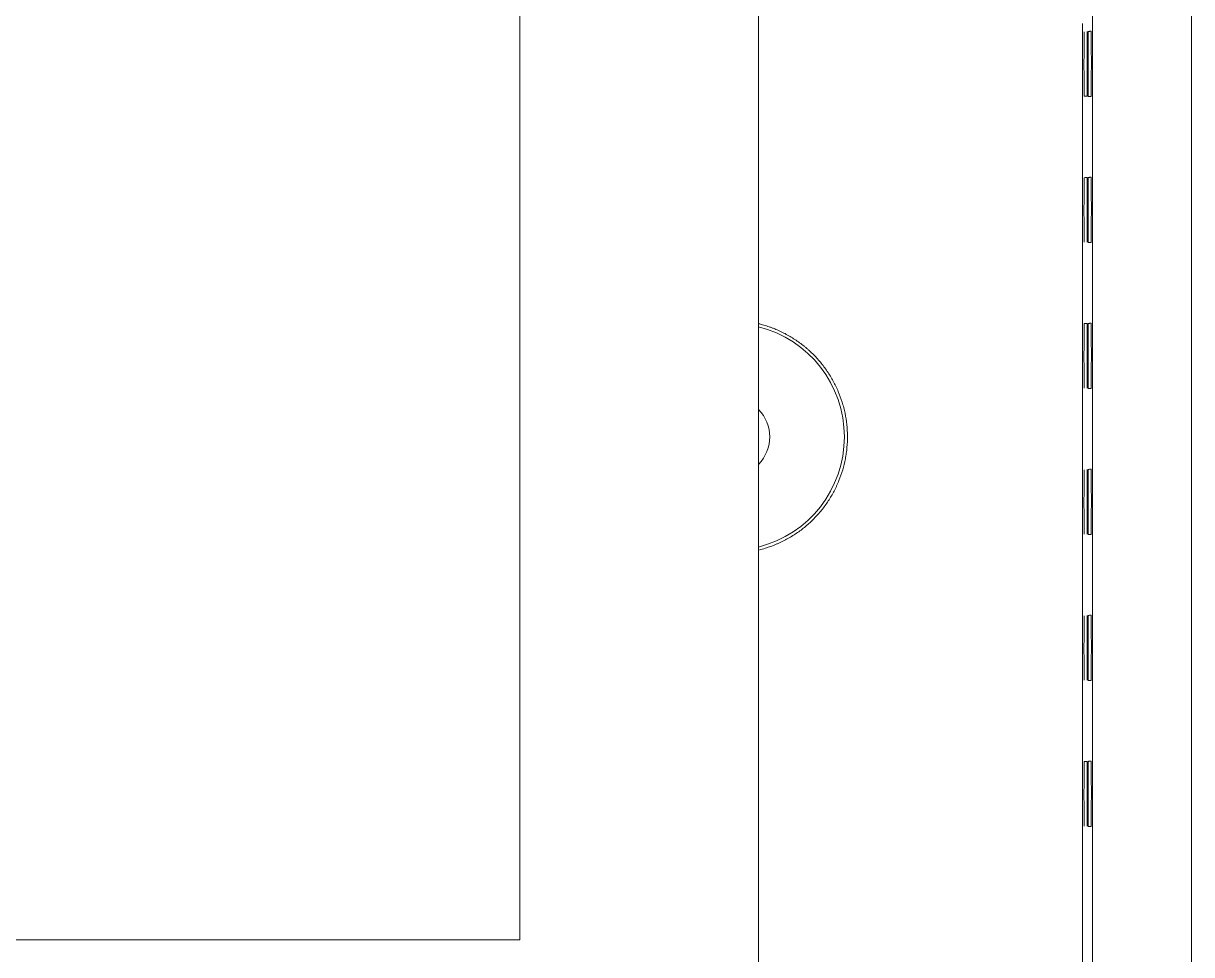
# Model space of a CAD drawing. Header units: millimetres. Extents: x -195 to 1349, y 148 to 750.
# Drawn here: x 837.21 to 873.2, y 323.78 to 352.49 of the extents above; entities that cross this region are included whole.
import ezdxf

# ---------------------------------------------------------------- set-up
doc = ezdxf.new("R2010")
doc.units = ezdxf.units.MM
doc.layers.add('100', color=7, linetype='CONTINUOUS', true_color=0xffffff)
doc.layers.add('4', color=7, linetype='CONTINUOUS', true_color=0xffffff)

msp = doc.modelspace()

# ---------------------------------------------------------------- linework, layer by layer
at = {"layer": '100', "color": 7, "linetype": 'Continuous', "lineweight": 18}
for p, q in [((859.852, 314.49), (859.852, 495.981)), ((852.502, 486.235), (852.502, 324.235)), ((852.502, 324.235), (783.505, 324.235))]:
    msp.add_line(p, q, dxfattribs=at)
at = {"layer": '4', "color": 7, "linetype": 'Continuous', "lineweight": 18}
for p, q in [((873.2, 317.039), (873.2, 493.431)), ((870.15, 317.689), (870.15, 492.781))]:
    msp.add_line(p, q, dxfattribs=at)
msp.add_arc((859.002, 339.738), 3.5, 284.0456, 75.9544, dxfattribs=at)
at = {"layer": '4', "color": 7, "linetype": 'Continuous', "lineweight": 18, "extrusion": (0, 0, -1)}
msp.add_arc((-859.002, 339.738), 1.2, 135.0731, 224.9269, dxfattribs=at)
at = {"layer": '4', "color": 7, "linetype": 'Continuous', "lineweight": 18}
for points, knots in [([(869.842, 319.588), (869.842, 330.41), (869.842, 341.231), (869.842, 352.197), (869.842, 352.341), (869.842, 352.485)], [0, 0, 0, 0, 0.986847, 0.986847, 1, 1, 1, 1]), ([(869.89, 352.227), (869.889, 352.227), (869.889, 352.226), (869.889, 352.219), (869.889, 352.214), (869.888, 352.202), (869.888, 352.186), (869.888, 352.164), (869.887, 352.139), (869.887, 352.125), (869.887, 352.094), (869.887, 352.078), (869.887, 352.042), (869.886, 352.022), (869.886, 351.991), (869.886, 351.981), (869.886, 351.959), (869.886, 351.948), (869.886, 351.89), (869.885, 351.84), (869.885, 351.759), (869.885, 351.731), (869.885, 351.688), (869.885, 351.673), (869.885, 351.644), (869.885, 351.629), (869.885, 351.554), (869.885, 351.477), (869.884, 351.397), (869.884, 351.364), (869.884, 351.348), (869.884, 351.299), (869.884, 351.267), (869.884, 351.202), (869.884, 351.138), (869.884, 351.073), (869.884, 351.025), (869.885, 351.009), (869.885, 350.978), (869.885, 350.962), (869.885, 350.916), (869.885, 350.885), (869.885, 350.825), (869.885, 350.796), (869.885, 350.753), (869.885, 350.739), (869.885, 350.711), (869.885, 350.697), (869.885, 350.63), (869.886, 350.58), (869.886, 350.511), (869.886, 350.489), (869.886, 350.458), (869.886, 350.448), (869.887, 350.429), (869.887, 350.419), (869.887, 350.392), (869.887, 350.359), (869.887, 350.331), (869.888, 350.306), (869.888, 350.295), (869.888, 350.276), (869.888, 350.269), (869.889, 350.25), (869.889, 350.243), (869.89, 350.243)], [0, 0, 0, 0, 0.03125, 0.03125, 0.0625, 0.0625, 0.09375, 0.125, 0.125, 0.15625, 0.15625, 0.1875, 0.1875, 0.21875, 0.21875, 0.234375, 0.234375, 0.25, 0.25, 0.3125, 0.3125, 0.34375, 0.34375, 0.359375, 0.359375, 0.375, 0.375, 0.4375, 0.453125, 0.453125, 0.46875, 0.46875, 0.5, 0.5, 0.53125, 0.5625, 0.5625, 0.578125, 0.578125, 0.59375, 0.59375, 0.625, 0.625, 0.65625, 0.65625, 0.671875, 0.671875, 0.6875, 0.6875, 0.75, 0.75, 0.78125, 0.78125, 0.796875, 0.796875, 0.8125, 0.8125, 0.84375, 0.875, 0.875, 0.90625, 0.90625, 0.9375, 0.9375, 1, 1, 1, 1]), ([(869.979, 350.237), (869.979, 350.237), (869.979, 350.243), (869.98, 350.262), (869.98, 350.27), (869.98, 350.289), (869.981, 350.3), (869.981, 350.338), (869.981, 350.369), (869.982, 350.414), (869.982, 350.423), (869.982, 350.443), (869.982, 350.453), (869.982, 350.484), (869.982, 350.506), (869.983, 350.575), (869.983, 350.626), (869.983, 350.694), (869.983, 350.708), (869.983, 350.736), (869.983, 350.75), (869.983, 350.793), (869.983, 350.823), (869.984, 350.883), (869.984, 350.914), (869.984, 350.96), (869.984, 350.976), (869.984, 351.008), (869.984, 351.024), (869.984, 351.105), (869.984, 351.17), (869.984, 351.267), (869.984, 351.3), (869.984, 351.349), (869.984, 351.365), (869.984, 351.398), (869.984, 351.414), (869.984, 351.494), (869.984, 351.556), (869.984, 351.632), (869.983, 351.647), (869.983, 351.676), (869.983, 351.691), (869.983, 351.735), (869.983, 351.763), (869.983, 351.844), (869.983, 351.894), (869.982, 351.964), (869.982, 351.986), (869.982, 352.028), (869.982, 352.047), (869.981, 352.083), (869.981, 352.1), (869.981, 352.131), (869.981, 352.145), (869.98, 352.183), (869.98, 352.202), (869.98, 352.221), (869.979, 352.226), (869.979, 352.232), (869.979, 352.234), (869.979, 352.234)], [0, 0, 0, 0, 0.0625, 0.0625, 0.09375, 0.09375, 0.125, 0.125, 0.1875, 0.1875, 0.203125, 0.203125, 0.21875, 0.21875, 0.25, 0.25, 0.3125, 0.3125, 0.328125, 0.328125, 0.34375, 0.34375, 0.375, 0.375, 0.40625, 0.40625, 0.421875, 0.421875, 0.4375, 0.4375, 0.5, 0.5, 0.53125, 0.53125, 0.546875, 0.546875, 0.5625, 0.5625, 0.625, 0.625, 0.640625, 0.640625, 0.65625, 0.65625, 0.6875, 0.6875, 0.75, 0.75, 0.78125, 0.78125, 0.8125, 0.8125, 0.84375, 0.84375, 0.875, 0.875, 0.9375, 0.9375, 0.96875, 0.96875, 1, 1, 1, 1]), ([(870.015, 352.236), (870.015, 352.236), (870.015, 352.23), (870.014, 352.211), (870.014, 352.203), (870.014, 352.184), (870.013, 352.172), (870.013, 352.135), (870.013, 352.104), (870.012, 352.059), (870.012, 352.049), (870.012, 352.03), (870.012, 352.019), (870.012, 351.988), (870.012, 351.966), (870.011, 351.897), (870.011, 351.846), (870.011, 351.778), (870.011, 351.764), (870.011, 351.736), (870.011, 351.721), (870.011, 351.678), (870.011, 351.649), (870.01, 351.588), (870.01, 351.558), (870.01, 351.511), (870.01, 351.495), (870.01, 351.463), (870.01, 351.447), (870.01, 351.366), (870.01, 351.301), (870.01, 351.203), (870.01, 351.171), (870.01, 351.121), (870.01, 351.105), (870.01, 351.073), (870.01, 351.056), (870.01, 350.976), (870.01, 350.914), (870.01, 350.838), (870.011, 350.823), (870.011, 350.793), (870.011, 350.778), (870.011, 350.735), (870.011, 350.707), (870.011, 350.626), (870.011, 350.575), (870.012, 350.505), (870.012, 350.483), (870.012, 350.441), (870.012, 350.422), (870.013, 350.386), (870.013, 350.369), (870.013, 350.338), (870.013, 350.324), (870.014, 350.286), (870.014, 350.267), (870.014, 350.247), (870.015, 350.243), (870.015, 350.236), (870.015, 350.234), (870.015, 350.234)], [0, 0, 0, 0, 0.0625, 0.0625, 0.09375, 0.09375, 0.125, 0.125, 0.1875, 0.1875, 0.203125, 0.203125, 0.21875, 0.21875, 0.25, 0.25, 0.3125, 0.3125, 0.328125, 0.328125, 0.34375, 0.34375, 0.375, 0.375, 0.40625, 0.40625, 0.421875, 0.421875, 0.4375, 0.4375, 0.5, 0.5, 0.53125, 0.53125, 0.546875, 0.546875, 0.5625, 0.5625, 0.625, 0.625, 0.640625, 0.640625, 0.65625, 0.65625, 0.6875, 0.6875, 0.75, 0.75, 0.78125, 0.78125, 0.8125, 0.8125, 0.84375, 0.84375, 0.875, 0.875, 0.9375, 0.9375, 0.96875, 0.96875, 1, 1, 1, 1]), ([(870.104, 352.242), (870.091, 352.241), (870.078, 352.241), (870.055, 352.239), (870.046, 352.238), (870.03, 352.237), (870.023, 352.237), (870.015, 352.236)], [0, 0, 0, 0, 0.448296, 0.448296, 0.75351, 0.75351, 1, 1, 1, 1]), ([(870.104, 352.242), (870.105, 352.242), (870.105, 352.236), (870.106, 352.217), (870.106, 352.209), (870.106, 352.195), (870.106, 352.189), (870.106, 352.178), (870.106, 352.172), (870.107, 352.153), (870.107, 352.125), (870.107, 352.091), (870.107, 352.064), (870.108, 352.055), (870.108, 352.035), (870.108, 352.025), (870.108, 351.993), (870.108, 351.971), (870.108, 351.901), (870.109, 351.851), (870.109, 351.782), (870.109, 351.768), (870.109, 351.739), (870.109, 351.725), (870.109, 351.681), (870.109, 351.652), (870.109, 351.591), (870.109, 351.56), (870.11, 351.513), (870.11, 351.497), (870.11, 351.465), (870.11, 351.449), (870.11, 351.4), (870.11, 351.335), (870.11, 351.269), (870.11, 351.203), (870.11, 351.17), (870.11, 351.121), (870.11, 351.104), (870.11, 351.072), (870.11, 350.99), (870.109, 350.912), (870.109, 350.836), (870.109, 350.82), (870.109, 350.79), (870.109, 350.776), (870.109, 350.732), (870.109, 350.704), (870.109, 350.622), (870.108, 350.571), (870.108, 350.512), (870.108, 350.5), (870.108, 350.478), (870.108, 350.468), (870.108, 350.436), (870.108, 350.417), (870.107, 350.38), (870.107, 350.363), (870.107, 350.332), (870.107, 350.318), (870.106, 350.292), (870.106, 350.27), (870.106, 350.254), (870.105, 350.241), (870.105, 350.236), (870.105, 350.23), (870.105, 350.228), (870.104, 350.228)], [0, 0, 0, 0, 0.0625, 0.0625, 0.09375, 0.09375, 0.109375, 0.109375, 0.125, 0.125, 0.15625, 0.1875, 0.1875, 0.203125, 0.203125, 0.21875, 0.21875, 0.25, 0.25, 0.3125, 0.3125, 0.328125, 0.328125, 0.34375, 0.34375, 0.375, 0.375, 0.40625, 0.40625, 0.421875, 0.421875, 0.4375, 0.4375, 0.46875, 0.5, 0.5, 0.53125, 0.53125, 0.546875, 0.546875, 0.5625, 0.625, 0.625, 0.640625, 0.640625, 0.65625, 0.65625, 0.6875, 0.6875, 0.75, 0.75, 0.765625, 0.765625, 0.78125, 0.78125, 0.8125, 0.8125, 0.84375, 0.84375, 0.875, 0.875, 0.90625, 0.9375, 0.9375, 0.96875, 0.96875, 1, 1, 1, 1]), ([(869.89, 350.243), (869.898, 350.243), (869.907, 350.242), (869.925, 350.241), (869.934, 350.24), (869.955, 350.239), (869.967, 350.238), (869.979, 350.237)], [0, 0, 0, 0, 0.296729, 0.296729, 0.593459, 0.593459, 1, 1, 1, 1]), ([(870.015, 350.234), (870.023, 350.234), (870.03, 350.233), (870.046, 350.232), (870.055, 350.232), (870.078, 350.23), (870.091, 350.229), (870.104, 350.228)], [0, 0, 0, 0, 0.24649, 0.24649, 0.551705, 0.551705, 1, 1, 1, 1]), ([(869.89, 345.743), (869.889, 345.743), (869.889, 345.75), (869.888, 345.769), (869.888, 345.776), (869.888, 345.795), (869.888, 345.806), (869.887, 345.831), (869.887, 345.859), (869.887, 345.892), (869.887, 345.919), (869.887, 345.929), (869.886, 345.948), (869.886, 345.958), (869.886, 345.989), (869.886, 346.011), (869.886, 346.08), (869.885, 346.13), (869.885, 346.197), (869.885, 346.211), (869.885, 346.239), (869.885, 346.253), (869.885, 346.296), (869.885, 346.325), (869.885, 346.385), (869.885, 346.416), (869.885, 346.462), (869.885, 346.478), (869.885, 346.509), (869.884, 346.525), (869.884, 346.573), (869.884, 346.638), (869.884, 346.702), (869.884, 346.767), (869.884, 346.799), (869.884, 346.848), (869.884, 346.864), (869.884, 346.897), (869.885, 346.977), (869.885, 347.054), (869.885, 347.129), (869.885, 347.144), (869.885, 347.173), (869.885, 347.188), (869.885, 347.231), (869.885, 347.259), (869.885, 347.34), (869.886, 347.39), (869.886, 347.448), (869.886, 347.459), (869.886, 347.481), (869.886, 347.491), (869.886, 347.522), (869.887, 347.542), (869.887, 347.578), (869.887, 347.594), (869.887, 347.625), (869.887, 347.639), (869.888, 347.664), (869.888, 347.686), (869.888, 347.702), (869.889, 347.714), (869.889, 347.719), (869.889, 347.726), (869.889, 347.727), (869.89, 347.727)], [0, 0, 0, 0, 0.0625, 0.0625, 0.09375, 0.09375, 0.125, 0.125, 0.15625, 0.1875, 0.1875, 0.203125, 0.203125, 0.21875, 0.21875, 0.25, 0.25, 0.3125, 0.3125, 0.328125, 0.328125, 0.34375, 0.34375, 0.375, 0.375, 0.40625, 0.40625, 0.421875, 0.421875, 0.4375, 0.4375, 0.46875, 0.5, 0.5, 0.53125, 0.53125, 0.546875, 0.546875, 0.5625, 0.625, 0.625, 0.640625, 0.640625, 0.65625, 0.65625, 0.6875, 0.6875, 0.75, 0.75, 0.765625, 0.765625, 0.78125, 0.78125, 0.8125, 0.8125, 0.84375, 0.84375, 0.875, 0.875, 0.90625, 0.9375, 0.9375, 0.96875, 0.96875, 1, 1, 1, 1]), ([(869.979, 347.734), (869.967, 347.733), (869.955, 347.732), (869.934, 347.73), (869.925, 347.73), (869.907, 347.729), (869.898, 347.728), (869.89, 347.727)], [0, 0, 0, 0, 0.406541, 0.406541, 0.703271, 0.703271, 1, 1, 1, 1]), ([(869.979, 347.734), (869.979, 347.734), (869.979, 347.727), (869.98, 347.708), (869.98, 347.7), (869.98, 347.686), (869.98, 347.681), (869.981, 347.67), (869.981, 347.664), (869.981, 347.645), (869.981, 347.617), (869.981, 347.584), (869.982, 347.557), (869.982, 347.547), (869.982, 347.528), (869.982, 347.518), (869.982, 347.486), (869.982, 347.464), (869.983, 347.395), (869.983, 347.345), (869.983, 347.277), (869.983, 347.263), (869.983, 347.235), (869.983, 347.221), (869.983, 347.177), (869.983, 347.148), (869.984, 347.088), (869.984, 347.057), (869.984, 347.01), (869.984, 346.995), (869.984, 346.963), (869.984, 346.947), (869.984, 346.898), (869.984, 346.834), (869.984, 346.769), (869.984, 346.704), (869.984, 346.671), (869.984, 346.622), (869.984, 346.606), (869.984, 346.573), (869.984, 346.492), (869.984, 346.415), (869.984, 346.339), (869.983, 346.324), (869.983, 346.294), (869.983, 346.28), (869.983, 346.236), (869.983, 346.208), (869.983, 346.127), (869.983, 346.077), (869.982, 346.018), (869.982, 346.007), (869.982, 345.985), (869.982, 345.974), (869.982, 345.943), (869.982, 345.924), (869.981, 345.888), (869.981, 345.871), (869.981, 345.84), (869.981, 345.826), (869.981, 345.801), (869.98, 345.779), (869.98, 345.763), (869.98, 345.75), (869.979, 345.745), (869.979, 345.739), (869.979, 345.737), (869.979, 345.737)], [0, 0, 0, 0, 0.0625, 0.0625, 0.09375, 0.09375, 0.109375, 0.109375, 0.125, 0.125, 0.15625, 0.1875, 0.1875, 0.203125, 0.203125, 0.21875, 0.21875, 0.25, 0.25, 0.3125, 0.3125, 0.328125, 0.328125, 0.34375, 0.34375, 0.375, 0.375, 0.40625, 0.40625, 0.421875, 0.421875, 0.4375, 0.4375, 0.46875, 0.5, 0.5, 0.53125, 0.53125, 0.546875, 0.546875, 0.5625, 0.625, 0.625, 0.640625, 0.640625, 0.65625, 0.65625, 0.6875, 0.6875, 0.75, 0.75, 0.765625, 0.765625, 0.78125, 0.78125, 0.8125, 0.8125, 0.84375, 0.84375, 0.875, 0.875, 0.90625, 0.9375, 0.9375, 0.96875, 0.96875, 1, 1, 1, 1]), ([(870.015, 345.734), (870.015, 345.735), (870.015, 345.741), (870.014, 345.76), (870.014, 345.768), (870.014, 345.787), (870.013, 345.798), (870.013, 345.823), (870.013, 345.851), (870.013, 345.885), (870.012, 345.912), (870.012, 345.921), (870.012, 345.941), (870.012, 345.951), (870.012, 345.983), (870.012, 346.005), (870.011, 346.074), (870.011, 346.124), (870.011, 346.192), (870.011, 346.206), (870.011, 346.235), (870.011, 346.249), (870.011, 346.292), (870.011, 346.322), (870.01, 346.382), (870.01, 346.413), (870.01, 346.46), (870.01, 346.475), (870.01, 346.507), (870.01, 346.524), (870.01, 346.572), (870.01, 346.637), (870.01, 346.702), (870.01, 346.767), (870.01, 346.8), (870.01, 346.849), (870.01, 346.865), (870.01, 346.898), (870.01, 346.979), (870.01, 347.057), (870.01, 347.132), (870.011, 347.147), (870.011, 347.177), (870.011, 347.192), (870.011, 347.236), (870.011, 347.264), (870.011, 347.345), (870.011, 347.396), (870.012, 347.454), (870.012, 347.465), (870.012, 347.487), (870.012, 347.498), (870.012, 347.529), (870.012, 347.549), (870.013, 347.585), (870.013, 347.602), (870.013, 347.633), (870.013, 347.647), (870.013, 347.672), (870.014, 347.694), (870.014, 347.71), (870.014, 347.723), (870.015, 347.728), (870.015, 347.735), (870.015, 347.736), (870.015, 347.736)], [0, 0, 0, 0, 0.0625, 0.0625, 0.09375, 0.09375, 0.125, 0.125, 0.15625, 0.1875, 0.1875, 0.203125, 0.203125, 0.21875, 0.21875, 0.25, 0.25, 0.3125, 0.3125, 0.328125, 0.328125, 0.34375, 0.34375, 0.375, 0.375, 0.40625, 0.40625, 0.421875, 0.421875, 0.4375, 0.4375, 0.46875, 0.5, 0.5, 0.53125, 0.53125, 0.546875, 0.546875, 0.5625, 0.625, 0.625, 0.640625, 0.640625, 0.65625, 0.65625, 0.6875, 0.6875, 0.75, 0.75, 0.765625, 0.765625, 0.78125, 0.78125, 0.8125, 0.8125, 0.84375, 0.84375, 0.875, 0.875, 0.90625, 0.9375, 0.9375, 0.96875, 0.96875, 1, 1, 1, 1]), ([(870.104, 347.742), (870.091, 347.741), (870.078, 347.741), (870.055, 347.739), (870.046, 347.738), (870.03, 347.737), (870.023, 347.737), (870.015, 347.736)], [0, 0, 0, 0, 0.448296, 0.448296, 0.75351, 0.75351, 1, 1, 1, 1]), ([(870.104, 347.742), (870.105, 347.742), (870.105, 347.736), (870.106, 347.717), (870.106, 347.709), (870.106, 347.695), (870.106, 347.689), (870.106, 347.678), (870.106, 347.672), (870.107, 347.653), (870.107, 347.625), (870.107, 347.591), (870.107, 347.564), (870.108, 347.555), (870.108, 347.535), (870.108, 347.525), (870.108, 347.493), (870.108, 347.471), (870.108, 347.401), (870.109, 347.351), (870.109, 347.282), (870.109, 347.268), (870.109, 347.239), (870.109, 347.225), (870.109, 347.181), (870.109, 347.152), (870.109, 347.091), (870.109, 347.06), (870.11, 347.013), (870.11, 346.997), (870.11, 346.965), (870.11, 346.949), (870.11, 346.9), (870.11, 346.835), (870.11, 346.769), (870.11, 346.703), (870.11, 346.67), (870.11, 346.621), (870.11, 346.604), (870.11, 346.572), (870.11, 346.49), (870.109, 346.412), (870.109, 346.336), (870.109, 346.32), (870.109, 346.29), (870.109, 346.276), (870.109, 346.232), (870.109, 346.204), (870.109, 346.122), (870.108, 346.071), (870.108, 346.012), (870.108, 346), (870.108, 345.978), (870.108, 345.968), (870.108, 345.936), (870.108, 345.917), (870.107, 345.88), (870.107, 345.863), (870.107, 345.832), (870.107, 345.818), (870.106, 345.792), (870.106, 345.77), (870.106, 345.754), (870.105, 345.741), (870.105, 345.736), (870.105, 345.73), (870.105, 345.728), (870.104, 345.728)], [0, 0, 0, 0, 0.0625, 0.0625, 0.09375, 0.09375, 0.109375, 0.109375, 0.125, 0.125, 0.15625, 0.1875, 0.1875, 0.203125, 0.203125, 0.21875, 0.21875, 0.25, 0.25, 0.3125, 0.3125, 0.328125, 0.328125, 0.34375, 0.34375, 0.375, 0.375, 0.40625, 0.40625, 0.421875, 0.421875, 0.4375, 0.4375, 0.46875, 0.5, 0.5, 0.53125, 0.53125, 0.546875, 0.546875, 0.5625, 0.625, 0.625, 0.640625, 0.640625, 0.65625, 0.65625, 0.6875, 0.6875, 0.75, 0.75, 0.765625, 0.765625, 0.78125, 0.78125, 0.8125, 0.8125, 0.84375, 0.84375, 0.875, 0.875, 0.90625, 0.9375, 0.9375, 0.96875, 0.96875, 1, 1, 1, 1]), ([(870.104, 345.728), (870.091, 345.729), (870.078, 345.73), (870.055, 345.732), (870.046, 345.732), (870.03, 345.733), (870.023, 345.734), (870.015, 345.734)], [0, 0, 0, 0, 0.448295, 0.448295, 0.75351, 0.75351, 1, 1, 1, 1]), ([(859.863, 343.228), (859.915, 343.215), (859.967, 343.201), (860.075, 343.169), (860.132, 343.151), (860.216, 343.122), (860.243, 343.111), (860.299, 343.09), (860.437, 343.037), (860.676, 342.925), (860.878, 342.806), (861.074, 342.678), (861.169, 342.608), (861.284, 342.515), (861.307, 342.496), (861.352, 342.458), (861.419, 342.4), (861.483, 342.339), (861.609, 342.216), (861.767, 342.043), (861.909, 341.856), (862.008, 341.71), (862.04, 341.66), (862.102, 341.559), (862.131, 341.507), (862.216, 341.352), (862.318, 341.141), (862.398, 340.921), (862.451, 340.753), (862.475, 340.668), (862.496, 340.582), (862.51, 340.524), (862.516, 340.495), (862.546, 340.35), (862.564, 340.234), (862.589, 340.001), (862.602, 339.767), (862.593, 339.532), (862.579, 339.385), (862.576, 339.356), (862.569, 339.297), (862.566, 339.267), (862.553, 339.179), (862.544, 339.121), (862.51, 338.948), (862.455, 338.72), (862.378, 338.499), (862.312, 338.335), (862.277, 338.254), (862.239, 338.174), (862.212, 338.121), (862.199, 338.095), (862.13, 337.964), (862.011, 337.761), (861.804, 337.477), (861.647, 337.302), (861.523, 337.175), (861.48, 337.134), (861.393, 337.054), (861.349, 337.015), (861.213, 336.902), (861.026, 336.761), (860.826, 336.639), (860.671, 336.555), (860.619, 336.528), (860.539, 336.489), (860.512, 336.476), (860.458, 336.452), (860.322, 336.393), (860.116, 336.317), (859.934, 336.266), (859.864, 336.249)], [0, 0, 0, 0, 0.016953, 0.016953, 0.03542, 0.03542, 0.044654, 0.044654, 0.053887, 0.090822, 0.127756, 0.127756, 0.164691, 0.164691, 0.173924, 0.173924, 0.183158, 0.201625, 0.201625, 0.23856, 0.275494, 0.275494, 0.293961, 0.293961, 0.312428, 0.312428, 0.349363, 0.386297, 0.386297, 0.404765, 0.413998, 0.413998, 0.423232, 0.423232, 0.460166, 0.460166, 0.497101, 0.534035, 0.534035, 0.543269, 0.543269, 0.552502, 0.552502, 0.57097, 0.57097, 0.607904, 0.644838, 0.644838, 0.663306, 0.672539, 0.672539, 0.681773, 0.681773, 0.718707, 0.755642, 0.792576, 0.792576, 0.811043, 0.811043, 0.829511, 0.829511, 0.866445, 0.90338, 0.90338, 0.921847, 0.921847, 0.93108, 0.93108, 0.940314, 0.977248, 1, 1, 1, 1]), ([(869.89, 341.243), (869.889, 341.243), (869.889, 341.25), (869.888, 341.269), (869.888, 341.276), (869.888, 341.295), (869.888, 341.306), (869.887, 341.331), (869.887, 341.359), (869.887, 341.392), (869.887, 341.419), (869.887, 341.429), (869.886, 341.448), (869.886, 341.458), (869.886, 341.489), (869.886, 341.511), (869.886, 341.58), (869.885, 341.63), (869.885, 341.697), (869.885, 341.711), (869.885, 341.739), (869.885, 341.753), (869.885, 341.796), (869.885, 341.825), (869.885, 341.885), (869.885, 341.916), (869.885, 341.962), (869.885, 341.978), (869.885, 342.009), (869.884, 342.025), (869.884, 342.073), (869.884, 342.138), (869.884, 342.202), (869.884, 342.267), (869.884, 342.299), (869.884, 342.348), (869.884, 342.364), (869.884, 342.397), (869.885, 342.477), (869.885, 342.554), (869.885, 342.629), (869.885, 342.644), (869.885, 342.673), (869.885, 342.688), (869.885, 342.731), (869.885, 342.759), (869.885, 342.84), (869.886, 342.89), (869.886, 342.948), (869.886, 342.959), (869.886, 342.981), (869.886, 342.991), (869.886, 343.022), (869.887, 343.042), (869.887, 343.078), (869.887, 343.094), (869.887, 343.125), (869.887, 343.139), (869.888, 343.164), (869.888, 343.186), (869.888, 343.202), (869.889, 343.214), (869.889, 343.219), (869.889, 343.226), (869.889, 343.227), (869.89, 343.227)], [0, 0, 0, 0, 0.0625, 0.0625, 0.09375, 0.09375, 0.125, 0.125, 0.15625, 0.1875, 0.1875, 0.203125, 0.203125, 0.21875, 0.21875, 0.25, 0.25, 0.3125, 0.3125, 0.328125, 0.328125, 0.34375, 0.34375, 0.375, 0.375, 0.40625, 0.40625, 0.421875, 0.421875, 0.4375, 0.4375, 0.46875, 0.5, 0.5, 0.53125, 0.53125, 0.546875, 0.546875, 0.5625, 0.625, 0.625, 0.640625, 0.640625, 0.65625, 0.65625, 0.6875, 0.6875, 0.75, 0.75, 0.765625, 0.765625, 0.78125, 0.78125, 0.8125, 0.8125, 0.84375, 0.84375, 0.875, 0.875, 0.90625, 0.9375, 0.9375, 0.96875, 0.96875, 1, 1, 1, 1]), ([(869.979, 343.234), (869.967, 343.233), (869.955, 343.232), (869.934, 343.23), (869.925, 343.23), (869.907, 343.229), (869.898, 343.228), (869.89, 343.227)], [0, 0, 0, 0, 0.406541, 0.406541, 0.703271, 0.703271, 1, 1, 1, 1]), ([(869.979, 343.234), (869.979, 343.234), (869.979, 343.227), (869.98, 343.208), (869.98, 343.2), (869.98, 343.186), (869.98, 343.181), (869.981, 343.17), (869.981, 343.164), (869.981, 343.145), (869.981, 343.117), (869.981, 343.084), (869.982, 343.057), (869.982, 343.047), (869.982, 343.028), (869.982, 343.018), (869.982, 342.986), (869.982, 342.964), (869.983, 342.895), (869.983, 342.845), (869.983, 342.777), (869.983, 342.763), (869.983, 342.735), (869.983, 342.721), (869.983, 342.677), (869.983, 342.648), (869.984, 342.588), (869.984, 342.557), (869.984, 342.51), (869.984, 342.495), (869.984, 342.463), (869.984, 342.447), (869.984, 342.398), (869.984, 342.334), (869.984, 342.269), (869.984, 342.204), (869.984, 342.171), (869.984, 342.122), (869.984, 342.106), (869.984, 342.073), (869.984, 341.992), (869.984, 341.915), (869.984, 341.839), (869.983, 341.824), (869.983, 341.794), (869.983, 341.78), (869.983, 341.736), (869.983, 341.708), (869.983, 341.627), (869.983, 341.577), (869.982, 341.518), (869.982, 341.507), (869.982, 341.485), (869.982, 341.474), (869.982, 341.443), (869.982, 341.424), (869.981, 341.388), (869.981, 341.371), (869.981, 341.34), (869.981, 341.326), (869.981, 341.301), (869.98, 341.279), (869.98, 341.263), (869.98, 341.25), (869.979, 341.245), (869.979, 341.239), (869.979, 341.237), (869.979, 341.237)], [0, 0, 0, 0, 0.0625, 0.0625, 0.09375, 0.09375, 0.109375, 0.109375, 0.125, 0.125, 0.15625, 0.1875, 0.1875, 0.203125, 0.203125, 0.21875, 0.21875, 0.25, 0.25, 0.3125, 0.3125, 0.328125, 0.328125, 0.34375, 0.34375, 0.375, 0.375, 0.40625, 0.40625, 0.421875, 0.421875, 0.4375, 0.4375, 0.46875, 0.5, 0.5, 0.53125, 0.53125, 0.546875, 0.546875, 0.5625, 0.625, 0.625, 0.640625, 0.640625, 0.65625, 0.65625, 0.6875, 0.6875, 0.75, 0.75, 0.765625, 0.765625, 0.78125, 0.78125, 0.8125, 0.8125, 0.84375, 0.84375, 0.875, 0.875, 0.90625, 0.9375, 0.9375, 0.96875, 0.96875, 1, 1, 1, 1]), ([(870.015, 341.234), (870.015, 341.235), (870.015, 341.241), (870.014, 341.26), (870.014, 341.268), (870.014, 341.287), (870.013, 341.298), (870.013, 341.323), (870.013, 341.351), (870.013, 341.385), (870.012, 341.412), (870.012, 341.421), (870.012, 341.441), (870.012, 341.451), (870.012, 341.483), (870.012, 341.505), (870.011, 341.574), (870.011, 341.624), (870.011, 341.692), (870.011, 341.706), (870.011, 341.735), (870.011, 341.749), (870.011, 341.792), (870.011, 341.822), (870.01, 341.882), (870.01, 341.913), (870.01, 341.96), (870.01, 341.975), (870.01, 342.007), (870.01, 342.024), (870.01, 342.072), (870.01, 342.137), (870.01, 342.202), (870.01, 342.267), (870.01, 342.3), (870.01, 342.349), (870.01, 342.365), (870.01, 342.398), (870.01, 342.479), (870.01, 342.557), (870.01, 342.632), (870.011, 342.647), (870.011, 342.677), (870.011, 342.692), (870.011, 342.736), (870.011, 342.764), (870.011, 342.845), (870.011, 342.896), (870.012, 342.954), (870.012, 342.965), (870.012, 342.987), (870.012, 342.998), (870.012, 343.029), (870.012, 343.049), (870.013, 343.085), (870.013, 343.102), (870.013, 343.133), (870.013, 343.147), (870.013, 343.172), (870.014, 343.194), (870.014, 343.21), (870.014, 343.223), (870.015, 343.228), (870.015, 343.235), (870.015, 343.236), (870.015, 343.236)], [0, 0, 0, 0, 0.0625, 0.0625, 0.09375, 0.09375, 0.125, 0.125, 0.15625, 0.1875, 0.1875, 0.203125, 0.203125, 0.21875, 0.21875, 0.25, 0.25, 0.3125, 0.3125, 0.328125, 0.328125, 0.34375, 0.34375, 0.375, 0.375, 0.40625, 0.40625, 0.421875, 0.421875, 0.4375, 0.4375, 0.46875, 0.5, 0.5, 0.53125, 0.53125, 0.546875, 0.546875, 0.5625, 0.625, 0.625, 0.640625, 0.640625, 0.65625, 0.65625, 0.6875, 0.6875, 0.75, 0.75, 0.765625, 0.765625, 0.78125, 0.78125, 0.8125, 0.8125, 0.84375, 0.84375, 0.875, 0.875, 0.90625, 0.9375, 0.9375, 0.96875, 0.96875, 1, 1, 1, 1]), ([(870.104, 343.242), (870.091, 343.241), (870.078, 343.241), (870.055, 343.239), (870.046, 343.238), (870.03, 343.237), (870.023, 343.237), (870.015, 343.236)], [0, 0, 0, 0, 0.448296, 0.448296, 0.75351, 0.75351, 1, 1, 1, 1]), ([(870.104, 343.242), (870.105, 343.242), (870.105, 343.236), (870.106, 343.217), (870.106, 343.209), (870.106, 343.195), (870.106, 343.189), (870.106, 343.178), (870.106, 343.172), (870.107, 343.153), (870.107, 343.125), (870.107, 343.091), (870.107, 343.064), (870.108, 343.055), (870.108, 343.035), (870.108, 343.025), (870.108, 342.993), (870.108, 342.971), (870.108, 342.901), (870.109, 342.851), (870.109, 342.782), (870.109, 342.768), (870.109, 342.739), (870.109, 342.725), (870.109, 342.681), (870.109, 342.652), (870.109, 342.591), (870.109, 342.56), (870.11, 342.513), (870.11, 342.497), (870.11, 342.465), (870.11, 342.449), (870.11, 342.4), (870.11, 342.335), (870.11, 342.269), (870.11, 342.203), (870.11, 342.17), (870.11, 342.121), (870.11, 342.104), (870.11, 342.072), (870.11, 341.99), (870.109, 341.912), (870.109, 341.836), (870.109, 341.82), (870.109, 341.79), (870.109, 341.776), (870.109, 341.732), (870.109, 341.704), (870.109, 341.622), (870.108, 341.571), (870.108, 341.512), (870.108, 341.5), (870.108, 341.478), (870.108, 341.468), (870.108, 341.436), (870.108, 341.417), (870.107, 341.38), (870.107, 341.363), (870.107, 341.332), (870.107, 341.318), (870.106, 341.292), (870.106, 341.27), (870.106, 341.254), (870.105, 341.241), (870.105, 341.236), (870.105, 341.23), (870.105, 341.228), (870.104, 341.228)], [0, 0, 0, 0, 0.0625, 0.0625, 0.09375, 0.09375, 0.109375, 0.109375, 0.125, 0.125, 0.15625, 0.1875, 0.1875, 0.203125, 0.203125, 0.21875, 0.21875, 0.25, 0.25, 0.3125, 0.3125, 0.328125, 0.328125, 0.34375, 0.34375, 0.375, 0.375, 0.40625, 0.40625, 0.421875, 0.421875, 0.4375, 0.4375, 0.46875, 0.5, 0.5, 0.53125, 0.53125, 0.546875, 0.546875, 0.5625, 0.625, 0.625, 0.640625, 0.640625, 0.65625, 0.65625, 0.6875, 0.6875, 0.75, 0.75, 0.765625, 0.765625, 0.78125, 0.78125, 0.8125, 0.8125, 0.84375, 0.84375, 0.875, 0.875, 0.90625, 0.9375, 0.9375, 0.96875, 0.96875, 1, 1, 1, 1]), ([(870.104, 341.228), (870.091, 341.229), (870.078, 341.23), (870.055, 341.232), (870.046, 341.232), (870.03, 341.233), (870.023, 341.234), (870.015, 341.234)], [0, 0, 0, 0, 0.448295, 0.448295, 0.75351, 0.75351, 1, 1, 1, 1]), ([(869.89, 336.743), (869.889, 336.743), (869.889, 336.75), (869.888, 336.769), (869.888, 336.776), (869.888, 336.795), (869.888, 336.806), (869.887, 336.831), (869.887, 336.859), (869.887, 336.892), (869.887, 336.919), (869.887, 336.929), (869.886, 336.948), (869.886, 336.958), (869.886, 336.989), (869.886, 337.011), (869.886, 337.08), (869.885, 337.13), (869.885, 337.197), (869.885, 337.211), (869.885, 337.239), (869.885, 337.253), (869.885, 337.296), (869.885, 337.325), (869.885, 337.385), (869.885, 337.416), (869.885, 337.462), (869.885, 337.478), (869.885, 337.509), (869.884, 337.525), (869.884, 337.573), (869.884, 337.638), (869.884, 337.702), (869.884, 337.767), (869.884, 337.799), (869.884, 337.848), (869.884, 337.864), (869.884, 337.897), (869.885, 337.977), (869.885, 338.054), (869.885, 338.129), (869.885, 338.144), (869.885, 338.173), (869.885, 338.188), (869.885, 338.231), (869.885, 338.259), (869.885, 338.34), (869.886, 338.39), (869.886, 338.448), (869.886, 338.459), (869.886, 338.481), (869.886, 338.491), (869.886, 338.522), (869.887, 338.542), (869.887, 338.578), (869.887, 338.594), (869.887, 338.625), (869.887, 338.639), (869.888, 338.664), (869.888, 338.686), (869.888, 338.702), (869.889, 338.714), (869.889, 338.719), (869.889, 338.726), (869.889, 338.727), (869.89, 338.727)], [0, 0, 0, 0, 0.0625, 0.0625, 0.09375, 0.09375, 0.125, 0.125, 0.15625, 0.1875, 0.1875, 0.203125, 0.203125, 0.21875, 0.21875, 0.25, 0.25, 0.3125, 0.3125, 0.328125, 0.328125, 0.34375, 0.34375, 0.375, 0.375, 0.40625, 0.40625, 0.421875, 0.421875, 0.4375, 0.4375, 0.46875, 0.5, 0.5, 0.53125, 0.53125, 0.546875, 0.546875, 0.5625, 0.625, 0.625, 0.640625, 0.640625, 0.65625, 0.65625, 0.6875, 0.6875, 0.75, 0.75, 0.765625, 0.765625, 0.78125, 0.78125, 0.8125, 0.8125, 0.84375, 0.84375, 0.875, 0.875, 0.90625, 0.9375, 0.9375, 0.96875, 0.96875, 1, 1, 1, 1]), ([(869.979, 338.734), (869.979, 338.734), (869.979, 338.727), (869.98, 338.708), (869.98, 338.7), (869.98, 338.686), (869.98, 338.681), (869.981, 338.67), (869.981, 338.664), (869.981, 338.645), (869.981, 338.617), (869.981, 338.584), (869.982, 338.557), (869.982, 338.547), (869.982, 338.528), (869.982, 338.518), (869.982, 338.486), (869.982, 338.464), (869.983, 338.395), (869.983, 338.345), (869.983, 338.277), (869.983, 338.263), (869.983, 338.235), (869.983, 338.221), (869.983, 338.177), (869.983, 338.148), (869.984, 338.088), (869.984, 338.057), (869.984, 338.01), (869.984, 337.995), (869.984, 337.963), (869.984, 337.947), (869.984, 337.898), (869.984, 337.834), (869.984, 337.769), (869.984, 337.704), (869.984, 337.671), (869.984, 337.622), (869.984, 337.606), (869.984, 337.573), (869.984, 337.492), (869.984, 337.415), (869.984, 337.339), (869.983, 337.324), (869.983, 337.294), (869.983, 337.28), (869.983, 337.236), (869.983, 337.208), (869.983, 337.127), (869.983, 337.077), (869.982, 337.018), (869.982, 337.007), (869.982, 336.985), (869.982, 336.974), (869.982, 336.943), (869.982, 336.924), (869.981, 336.888), (869.981, 336.871), (869.981, 336.84), (869.981, 336.826), (869.981, 336.801), (869.98, 336.779), (869.98, 336.763), (869.98, 336.75), (869.979, 336.745), (869.979, 336.739), (869.979, 336.737), (869.979, 336.737)], [0, 0, 0, 0, 0.0625, 0.0625, 0.09375, 0.09375, 0.109375, 0.109375, 0.125, 0.125, 0.15625, 0.1875, 0.1875, 0.203125, 0.203125, 0.21875, 0.21875, 0.25, 0.25, 0.3125, 0.3125, 0.328125, 0.328125, 0.34375, 0.34375, 0.375, 0.375, 0.40625, 0.40625, 0.421875, 0.421875, 0.4375, 0.4375, 0.46875, 0.5, 0.5, 0.53125, 0.53125, 0.546875, 0.546875, 0.5625, 0.625, 0.625, 0.640625, 0.640625, 0.65625, 0.65625, 0.6875, 0.6875, 0.75, 0.75, 0.765625, 0.765625, 0.78125, 0.78125, 0.8125, 0.8125, 0.84375, 0.84375, 0.875, 0.875, 0.90625, 0.9375, 0.9375, 0.96875, 0.96875, 1, 1, 1, 1]), ([(870.015, 336.734), (870.015, 336.735), (870.015, 336.741), (870.014, 336.76), (870.014, 336.768), (870.014, 336.787), (870.013, 336.798), (870.013, 336.823), (870.013, 336.851), (870.013, 336.885), (870.012, 336.912), (870.012, 336.921), (870.012, 336.941), (870.012, 336.951), (870.012, 336.983), (870.012, 337.005), (870.011, 337.074), (870.011, 337.124), (870.011, 337.192), (870.011, 337.206), (870.011, 337.235), (870.011, 337.249), (870.011, 337.292), (870.011, 337.322), (870.01, 337.382), (870.01, 337.413), (870.01, 337.46), (870.01, 337.475), (870.01, 337.507), (870.01, 337.524), (870.01, 337.572), (870.01, 337.637), (870.01, 337.702), (870.01, 337.767), (870.01, 337.8), (870.01, 337.849), (870.01, 337.865), (870.01, 337.898), (870.01, 337.979), (870.01, 338.057), (870.01, 338.132), (870.011, 338.147), (870.011, 338.177), (870.011, 338.192), (870.011, 338.236), (870.011, 338.264), (870.011, 338.345), (870.011, 338.396), (870.012, 338.454), (870.012, 338.465), (870.012, 338.487), (870.012, 338.498), (870.012, 338.529), (870.012, 338.549), (870.013, 338.585), (870.013, 338.602), (870.013, 338.633), (870.013, 338.647), (870.013, 338.672), (870.014, 338.694), (870.014, 338.71), (870.014, 338.723), (870.015, 338.728), (870.015, 338.735), (870.015, 338.736), (870.015, 338.736)], [0, 0, 0, 0, 0.0625, 0.0625, 0.09375, 0.09375, 0.125, 0.125, 0.15625, 0.1875, 0.1875, 0.203125, 0.203125, 0.21875, 0.21875, 0.25, 0.25, 0.3125, 0.3125, 0.328125, 0.328125, 0.34375, 0.34375, 0.375, 0.375, 0.40625, 0.40625, 0.421875, 0.421875, 0.4375, 0.4375, 0.46875, 0.5, 0.5, 0.53125, 0.53125, 0.546875, 0.546875, 0.5625, 0.625, 0.625, 0.640625, 0.640625, 0.65625, 0.65625, 0.6875, 0.6875, 0.75, 0.75, 0.765625, 0.765625, 0.78125, 0.78125, 0.8125, 0.8125, 0.84375, 0.84375, 0.875, 0.875, 0.90625, 0.9375, 0.9375, 0.96875, 0.96875, 1, 1, 1, 1]), ([(870.104, 338.742), (870.091, 338.741), (870.078, 338.741), (870.055, 338.739), (870.046, 338.738), (870.03, 338.737), (870.023, 338.737), (870.015, 338.736)], [0, 0, 0, 0, 0.448296, 0.448296, 0.75351, 0.75351, 1, 1, 1, 1]), ([(870.104, 338.742), (870.105, 338.742), (870.105, 338.736), (870.106, 338.717), (870.106, 338.709), (870.106, 338.695), (870.106, 338.689), (870.106, 338.678), (870.106, 338.672), (870.107, 338.653), (870.107, 338.625), (870.107, 338.591), (870.107, 338.564), (870.108, 338.555), (870.108, 338.535), (870.108, 338.525), (870.108, 338.493), (870.108, 338.471), (870.108, 338.401), (870.109, 338.351), (870.109, 338.282), (870.109, 338.268), (870.109, 338.239), (870.109, 338.225), (870.109, 338.181), (870.109, 338.152), (870.109, 338.091), (870.109, 338.06), (870.11, 338.013), (870.11, 337.997), (870.11, 337.965), (870.11, 337.949), (870.11, 337.9), (870.11, 337.835), (870.11, 337.769), (870.11, 337.703), (870.11, 337.67), (870.11, 337.621), (870.11, 337.604), (870.11, 337.572), (870.11, 337.49), (870.109, 337.412), (870.109, 337.336), (870.109, 337.32), (870.109, 337.29), (870.109, 337.276), (870.109, 337.232), (870.109, 337.204), (870.109, 337.122), (870.108, 337.071), (870.108, 337.012), (870.108, 337), (870.108, 336.978), (870.108, 336.968), (870.108, 336.936), (870.108, 336.917), (870.107, 336.88), (870.107, 336.863), (870.107, 336.832), (870.107, 336.818), (870.106, 336.792), (870.106, 336.77), (870.106, 336.754), (870.105, 336.741), (870.105, 336.736), (870.105, 336.73), (870.105, 336.728), (870.104, 336.728)], [0, 0, 0, 0, 0.0625, 0.0625, 0.09375, 0.09375, 0.109375, 0.109375, 0.125, 0.125, 0.15625, 0.1875, 0.1875, 0.203125, 0.203125, 0.21875, 0.21875, 0.25, 0.25, 0.3125, 0.3125, 0.328125, 0.328125, 0.34375, 0.34375, 0.375, 0.375, 0.40625, 0.40625, 0.421875, 0.421875, 0.4375, 0.4375, 0.46875, 0.5, 0.5, 0.53125, 0.53125, 0.546875, 0.546875, 0.5625, 0.625, 0.625, 0.640625, 0.640625, 0.65625, 0.65625, 0.6875, 0.6875, 0.75, 0.75, 0.765625, 0.765625, 0.78125, 0.78125, 0.8125, 0.8125, 0.84375, 0.84375, 0.875, 0.875, 0.90625, 0.9375, 0.9375, 0.96875, 0.96875, 1, 1, 1, 1]), ([(870.104, 336.728), (870.091, 336.729), (870.078, 336.73), (870.055, 336.732), (870.046, 336.732), (870.03, 336.733), (870.023, 336.734), (870.015, 336.734)], [0, 0, 0, 0, 0.448295, 0.448295, 0.75351, 0.75351, 1, 1, 1, 1]), ([(869.89, 332.243), (869.889, 332.243), (869.889, 332.25), (869.888, 332.269), (869.888, 332.276), (869.888, 332.295), (869.888, 332.306), (869.887, 332.331), (869.887, 332.359), (869.887, 332.392), (869.887, 332.419), (869.887, 332.429), (869.886, 332.448), (869.886, 332.458), (869.886, 332.489), (869.886, 332.511), (869.886, 332.58), (869.885, 332.63), (869.885, 332.697), (869.885, 332.711), (869.885, 332.739), (869.885, 332.753), (869.885, 332.796), (869.885, 332.825), (869.885, 332.885), (869.885, 332.916), (869.885, 332.962), (869.885, 332.978), (869.885, 333.009), (869.884, 333.025), (869.884, 333.073), (869.884, 333.138), (869.884, 333.202), (869.884, 333.267), (869.884, 333.299), (869.884, 333.348), (869.884, 333.364), (869.884, 333.397), (869.885, 333.477), (869.885, 333.554), (869.885, 333.629), (869.885, 333.644), (869.885, 333.673), (869.885, 333.688), (869.885, 333.731), (869.885, 333.759), (869.885, 333.84), (869.886, 333.89), (869.886, 333.948), (869.886, 333.959), (869.886, 333.981), (869.886, 333.991), (869.886, 334.022), (869.887, 334.042), (869.887, 334.078), (869.887, 334.094), (869.887, 334.125), (869.887, 334.139), (869.888, 334.164), (869.888, 334.186), (869.888, 334.202), (869.889, 334.214), (869.889, 334.219), (869.889, 334.226), (869.889, 334.227), (869.89, 334.227)], [0, 0, 0, 0, 0.0625, 0.0625, 0.09375, 0.09375, 0.125, 0.125, 0.15625, 0.1875, 0.1875, 0.203125, 0.203125, 0.21875, 0.21875, 0.25, 0.25, 0.3125, 0.3125, 0.328125, 0.328125, 0.34375, 0.34375, 0.375, 0.375, 0.40625, 0.40625, 0.421875, 0.421875, 0.4375, 0.4375, 0.46875, 0.5, 0.5, 0.53125, 0.53125, 0.546875, 0.546875, 0.5625, 0.625, 0.625, 0.640625, 0.640625, 0.65625, 0.65625, 0.6875, 0.6875, 0.75, 0.75, 0.765625, 0.765625, 0.78125, 0.78125, 0.8125, 0.8125, 0.84375, 0.84375, 0.875, 0.875, 0.90625, 0.9375, 0.9375, 0.96875, 0.96875, 1, 1, 1, 1]), ([(869.979, 334.234), (869.979, 334.234), (869.979, 334.227), (869.98, 334.208), (869.98, 334.2), (869.98, 334.186), (869.98, 334.181), (869.981, 334.17), (869.981, 334.164), (869.981, 334.145), (869.981, 334.117), (869.981, 334.084), (869.982, 334.057), (869.982, 334.047), (869.982, 334.028), (869.982, 334.018), (869.982, 333.986), (869.982, 333.964), (869.983, 333.895), (869.983, 333.845), (869.983, 333.777), (869.983, 333.763), (869.983, 333.735), (869.983, 333.721), (869.983, 333.677), (869.983, 333.648), (869.984, 333.588), (869.984, 333.557), (869.984, 333.51), (869.984, 333.495), (869.984, 333.463), (869.984, 333.447), (869.984, 333.398), (869.984, 333.334), (869.984, 333.269), (869.984, 333.204), (869.984, 333.171), (869.984, 333.122), (869.984, 333.106), (869.984, 333.073), (869.984, 332.992), (869.984, 332.915), (869.984, 332.839), (869.983, 332.824), (869.983, 332.794), (869.983, 332.78), (869.983, 332.736), (869.983, 332.708), (869.983, 332.627), (869.983, 332.577), (869.982, 332.518), (869.982, 332.507), (869.982, 332.485), (869.982, 332.474), (869.982, 332.443), (869.982, 332.424), (869.981, 332.388), (869.981, 332.371), (869.981, 332.34), (869.981, 332.326), (869.981, 332.301), (869.98, 332.279), (869.98, 332.263), (869.98, 332.25), (869.979, 332.245), (869.979, 332.239), (869.979, 332.237), (869.979, 332.237)], [0, 0, 0, 0, 0.0625, 0.0625, 0.09375, 0.09375, 0.109375, 0.109375, 0.125, 0.125, 0.15625, 0.1875, 0.1875, 0.203125, 0.203125, 0.21875, 0.21875, 0.25, 0.25, 0.3125, 0.3125, 0.328125, 0.328125, 0.34375, 0.34375, 0.375, 0.375, 0.40625, 0.40625, 0.421875, 0.421875, 0.4375, 0.4375, 0.46875, 0.5, 0.5, 0.53125, 0.53125, 0.546875, 0.546875, 0.5625, 0.625, 0.625, 0.640625, 0.640625, 0.65625, 0.65625, 0.6875, 0.6875, 0.75, 0.75, 0.765625, 0.765625, 0.78125, 0.78125, 0.8125, 0.8125, 0.84375, 0.84375, 0.875, 0.875, 0.90625, 0.9375, 0.9375, 0.96875, 0.96875, 1, 1, 1, 1]), ([(870.015, 332.234), (870.015, 332.235), (870.015, 332.241), (870.014, 332.26), (870.014, 332.268), (870.014, 332.287), (870.013, 332.298), (870.013, 332.323), (870.013, 332.351), (870.013, 332.385), (870.012, 332.412), (870.012, 332.421), (870.012, 332.441), (870.012, 332.451), (870.012, 332.483), (870.012, 332.505), (870.011, 332.574), (870.011, 332.624), (870.011, 332.692), (870.011, 332.706), (870.011, 332.735), (870.011, 332.749), (870.011, 332.792), (870.011, 332.822), (870.01, 332.882), (870.01, 332.913), (870.01, 332.96), (870.01, 332.975), (870.01, 333.007), (870.01, 333.024), (870.01, 333.072), (870.01, 333.137), (870.01, 333.202), (870.01, 333.267), (870.01, 333.3), (870.01, 333.349), (870.01, 333.365), (870.01, 333.398), (870.01, 333.479), (870.01, 333.557), (870.01, 333.632), (870.011, 333.647), (870.011, 333.677), (870.011, 333.692), (870.011, 333.736), (870.011, 333.764), (870.011, 333.845), (870.011, 333.896), (870.012, 333.954), (870.012, 333.965), (870.012, 333.987), (870.012, 333.998), (870.012, 334.029), (870.012, 334.049), (870.013, 334.085), (870.013, 334.102), (870.013, 334.133), (870.013, 334.147), (870.013, 334.172), (870.014, 334.194), (870.014, 334.21), (870.014, 334.223), (870.015, 334.228), (870.015, 334.235), (870.015, 334.236), (870.015, 334.236)], [0, 0, 0, 0, 0.0625, 0.0625, 0.09375, 0.09375, 0.125, 0.125, 0.15625, 0.1875, 0.1875, 0.203125, 0.203125, 0.21875, 0.21875, 0.25, 0.25, 0.3125, 0.3125, 0.328125, 0.328125, 0.34375, 0.34375, 0.375, 0.375, 0.40625, 0.40625, 0.421875, 0.421875, 0.4375, 0.4375, 0.46875, 0.5, 0.5, 0.53125, 0.53125, 0.546875, 0.546875, 0.5625, 0.625, 0.625, 0.640625, 0.640625, 0.65625, 0.65625, 0.6875, 0.6875, 0.75, 0.75, 0.765625, 0.765625, 0.78125, 0.78125, 0.8125, 0.8125, 0.84375, 0.84375, 0.875, 0.875, 0.90625, 0.9375, 0.9375, 0.96875, 0.96875, 1, 1, 1, 1]), ([(870.104, 334.242), (870.091, 334.241), (870.078, 334.241), (870.055, 334.239), (870.046, 334.238), (870.03, 334.237), (870.023, 334.237), (870.015, 334.236)], [0, 0, 0, 0, 0.448296, 0.448296, 0.75351, 0.75351, 1, 1, 1, 1]), ([(870.104, 334.242), (870.105, 334.242), (870.105, 334.236), (870.106, 334.217), (870.106, 334.209), (870.106, 334.195), (870.106, 334.189), (870.106, 334.178), (870.106, 334.172), (870.107, 334.153), (870.107, 334.125), (870.107, 334.091), (870.107, 334.064), (870.108, 334.055), (870.108, 334.035), (870.108, 334.025), (870.108, 333.993), (870.108, 333.971), (870.108, 333.901), (870.109, 333.851), (870.109, 333.782), (870.109, 333.768), (870.109, 333.739), (870.109, 333.725), (870.109, 333.681), (870.109, 333.652), (870.109, 333.591), (870.109, 333.56), (870.11, 333.513), (870.11, 333.497), (870.11, 333.465), (870.11, 333.449), (870.11, 333.4), (870.11, 333.335), (870.11, 333.269), (870.11, 333.203), (870.11, 333.17), (870.11, 333.121), (870.11, 333.104), (870.11, 333.072), (870.11, 332.99), (870.109, 332.912), (870.109, 332.836), (870.109, 332.82), (870.109, 332.79), (870.109, 332.776), (870.109, 332.732), (870.109, 332.704), (870.109, 332.622), (870.108, 332.571), (870.108, 332.512), (870.108, 332.5), (870.108, 332.478), (870.108, 332.468), (870.108, 332.436), (870.108, 332.417), (870.107, 332.38), (870.107, 332.363), (870.107, 332.332), (870.107, 332.318), (870.106, 332.292), (870.106, 332.27), (870.106, 332.254), (870.105, 332.241), (870.105, 332.236), (870.105, 332.23), (870.105, 332.228), (870.104, 332.228)], [0, 0, 0, 0, 0.0625, 0.0625, 0.09375, 0.09375, 0.109375, 0.109375, 0.125, 0.125, 0.15625, 0.1875, 0.1875, 0.203125, 0.203125, 0.21875, 0.21875, 0.25, 0.25, 0.3125, 0.3125, 0.328125, 0.328125, 0.34375, 0.34375, 0.375, 0.375, 0.40625, 0.40625, 0.421875, 0.421875, 0.4375, 0.4375, 0.46875, 0.5, 0.5, 0.53125, 0.53125, 0.546875, 0.546875, 0.5625, 0.625, 0.625, 0.640625, 0.640625, 0.65625, 0.65625, 0.6875, 0.6875, 0.75, 0.75, 0.765625, 0.765625, 0.78125, 0.78125, 0.8125, 0.8125, 0.84375, 0.84375, 0.875, 0.875, 0.90625, 0.9375, 0.9375, 0.96875, 0.96875, 1, 1, 1, 1]), ([(870.104, 332.228), (870.091, 332.229), (870.078, 332.23), (870.055, 332.232), (870.046, 332.232), (870.03, 332.233), (870.023, 332.234), (870.015, 332.234)], [0, 0, 0, 0, 0.448295, 0.448295, 0.75351, 0.75351, 1, 1, 1, 1]), ([(869.89, 327.743), (869.889, 327.743), (869.889, 327.75), (869.888, 327.769), (869.888, 327.776), (869.888, 327.795), (869.888, 327.806), (869.887, 327.831), (869.887, 327.859), (869.887, 327.892), (869.887, 327.919), (869.887, 327.929), (869.886, 327.948), (869.886, 327.958), (869.886, 327.989), (869.886, 328.011), (869.886, 328.08), (869.885, 328.13), (869.885, 328.197), (869.885, 328.211), (869.885, 328.239), (869.885, 328.253), (869.885, 328.296), (869.885, 328.325), (869.885, 328.385), (869.885, 328.416), (869.885, 328.462), (869.885, 328.478), (869.885, 328.509), (869.884, 328.525), (869.884, 328.573), (869.884, 328.638), (869.884, 328.702), (869.884, 328.767), (869.884, 328.799), (869.884, 328.848), (869.884, 328.864), (869.884, 328.897), (869.885, 328.977), (869.885, 329.054), (869.885, 329.129), (869.885, 329.144), (869.885, 329.173), (869.885, 329.188), (869.885, 329.231), (869.885, 329.259), (869.885, 329.34), (869.886, 329.39), (869.886, 329.448), (869.886, 329.459), (869.886, 329.481), (869.886, 329.491), (869.886, 329.522), (869.887, 329.542), (869.887, 329.578), (869.887, 329.594), (869.887, 329.625), (869.887, 329.639), (869.888, 329.664), (869.888, 329.686), (869.888, 329.702), (869.889, 329.714), (869.889, 329.719), (869.889, 329.726), (869.889, 329.727), (869.89, 329.727)], [0, 0, 0, 0, 0.0625, 0.0625, 0.09375, 0.09375, 0.125, 0.125, 0.15625, 0.1875, 0.1875, 0.203125, 0.203125, 0.21875, 0.21875, 0.25, 0.25, 0.3125, 0.3125, 0.328125, 0.328125, 0.34375, 0.34375, 0.375, 0.375, 0.40625, 0.40625, 0.421875, 0.421875, 0.4375, 0.4375, 0.46875, 0.5, 0.5, 0.53125, 0.53125, 0.546875, 0.546875, 0.5625, 0.625, 0.625, 0.640625, 0.640625, 0.65625, 0.65625, 0.6875, 0.6875, 0.75, 0.75, 0.765625, 0.765625, 0.78125, 0.78125, 0.8125, 0.8125, 0.84375, 0.84375, 0.875, 0.875, 0.90625, 0.9375, 0.9375, 0.96875, 0.96875, 1, 1, 1, 1]), ([(869.979, 329.734), (869.967, 329.733), (869.955, 329.732), (869.934, 329.73), (869.925, 329.73), (869.907, 329.729), (869.898, 329.728), (869.89, 329.727)], [0, 0, 0, 0, 0.406541, 0.406541, 0.703271, 0.703271, 1, 1, 1, 1]), ([(869.979, 329.734), (869.979, 329.734), (869.979, 329.727), (869.98, 329.708), (869.98, 329.7), (869.98, 329.686), (869.98, 329.681), (869.981, 329.67), (869.981, 329.664), (869.981, 329.645), (869.981, 329.617), (869.981, 329.584), (869.982, 329.557), (869.982, 329.547), (869.982, 329.528), (869.982, 329.518), (869.982, 329.486), (869.982, 329.464), (869.983, 329.395), (869.983, 329.345), (869.983, 329.277), (869.983, 329.263), (869.983, 329.235), (869.983, 329.221), (869.983, 329.177), (869.983, 329.148), (869.984, 329.088), (869.984, 329.057), (869.984, 329.01), (869.984, 328.995), (869.984, 328.963), (869.984, 328.947), (869.984, 328.898), (869.984, 328.834), (869.984, 328.769), (869.984, 328.704), (869.984, 328.671), (869.984, 328.622), (869.984, 328.606), (869.984, 328.573), (869.984, 328.492), (869.984, 328.415), (869.984, 328.339), (869.983, 328.324), (869.983, 328.294), (869.983, 328.28), (869.983, 328.236), (869.983, 328.208), (869.983, 328.127), (869.983, 328.077), (869.982, 328.018), (869.982, 328.007), (869.982, 327.985), (869.982, 327.974), (869.982, 327.943), (869.982, 327.924), (869.981, 327.888), (869.981, 327.871), (869.981, 327.84), (869.981, 327.826), (869.981, 327.801), (869.98, 327.779), (869.98, 327.763), (869.98, 327.75), (869.979, 327.745), (869.979, 327.739), (869.979, 327.737), (869.979, 327.737)], [0, 0, 0, 0, 0.0625, 0.0625, 0.09375, 0.09375, 0.109375, 0.109375, 0.125, 0.125, 0.15625, 0.1875, 0.1875, 0.203125, 0.203125, 0.21875, 0.21875, 0.25, 0.25, 0.3125, 0.3125, 0.328125, 0.328125, 0.34375, 0.34375, 0.375, 0.375, 0.40625, 0.40625, 0.421875, 0.421875, 0.4375, 0.4375, 0.46875, 0.5, 0.5, 0.53125, 0.53125, 0.546875, 0.546875, 0.5625, 0.625, 0.625, 0.640625, 0.640625, 0.65625, 0.65625, 0.6875, 0.6875, 0.75, 0.75, 0.765625, 0.765625, 0.78125, 0.78125, 0.8125, 0.8125, 0.84375, 0.84375, 0.875, 0.875, 0.90625, 0.9375, 0.9375, 0.96875, 0.96875, 1, 1, 1, 1]), ([(870.015, 327.734), (870.015, 327.735), (870.015, 327.741), (870.014, 327.76), (870.014, 327.768), (870.014, 327.787), (870.013, 327.798), (870.013, 327.823), (870.013, 327.851), (870.013, 327.885), (870.012, 327.912), (870.012, 327.921), (870.012, 327.941), (870.012, 327.951), (870.012, 327.983), (870.012, 328.005), (870.011, 328.074), (870.011, 328.124), (870.011, 328.192), (870.011, 328.206), (870.011, 328.235), (870.011, 328.249), (870.011, 328.292), (870.011, 328.322), (870.01, 328.382), (870.01, 328.413), (870.01, 328.46), (870.01, 328.475), (870.01, 328.507), (870.01, 328.524), (870.01, 328.572), (870.01, 328.637), (870.01, 328.702), (870.01, 328.767), (870.01, 328.8), (870.01, 328.849), (870.01, 328.865), (870.01, 328.898), (870.01, 328.979), (870.01, 329.057), (870.01, 329.132), (870.011, 329.147), (870.011, 329.177), (870.011, 329.192), (870.011, 329.236), (870.011, 329.264), (870.011, 329.345), (870.011, 329.396), (870.012, 329.454), (870.012, 329.465), (870.012, 329.487), (870.012, 329.498), (870.012, 329.529), (870.012, 329.549), (870.013, 329.585), (870.013, 329.602), (870.013, 329.633), (870.013, 329.647), (870.013, 329.672), (870.014, 329.694), (870.014, 329.71), (870.014, 329.723), (870.015, 329.728), (870.015, 329.735), (870.015, 329.736), (870.015, 329.736)], [0, 0, 0, 0, 0.0625, 0.0625, 0.09375, 0.09375, 0.125, 0.125, 0.15625, 0.1875, 0.1875, 0.203125, 0.203125, 0.21875, 0.21875, 0.25, 0.25, 0.3125, 0.3125, 0.328125, 0.328125, 0.34375, 0.34375, 0.375, 0.375, 0.40625, 0.40625, 0.421875, 0.421875, 0.4375, 0.4375, 0.46875, 0.5, 0.5, 0.53125, 0.53125, 0.546875, 0.546875, 0.5625, 0.625, 0.625, 0.640625, 0.640625, 0.65625, 0.65625, 0.6875, 0.6875, 0.75, 0.75, 0.765625, 0.765625, 0.78125, 0.78125, 0.8125, 0.8125, 0.84375, 0.84375, 0.875, 0.875, 0.90625, 0.9375, 0.9375, 0.96875, 0.96875, 1, 1, 1, 1]), ([(870.104, 329.742), (870.091, 329.741), (870.078, 329.741), (870.055, 329.739), (870.046, 329.738), (870.03, 329.737), (870.023, 329.737), (870.015, 329.736)], [0, 0, 0, 0, 0.448296, 0.448296, 0.75351, 0.75351, 1, 1, 1, 1]), ([(870.104, 329.742), (870.105, 329.742), (870.105, 329.736), (870.106, 329.717), (870.106, 329.709), (870.106, 329.695), (870.106, 329.689), (870.106, 329.678), (870.106, 329.672), (870.107, 329.653), (870.107, 329.625), (870.107, 329.591), (870.107, 329.564), (870.108, 329.555), (870.108, 329.535), (870.108, 329.525), (870.108, 329.493), (870.108, 329.471), (870.108, 329.401), (870.109, 329.351), (870.109, 329.282), (870.109, 329.268), (870.109, 329.239), (870.109, 329.225), (870.109, 329.181), (870.109, 329.152), (870.109, 329.091), (870.109, 329.06), (870.11, 329.013), (870.11, 328.997), (870.11, 328.965), (870.11, 328.949), (870.11, 328.9), (870.11, 328.835), (870.11, 328.769), (870.11, 328.703), (870.11, 328.67), (870.11, 328.621), (870.11, 328.604), (870.11, 328.572), (870.11, 328.49), (870.109, 328.412), (870.109, 328.336), (870.109, 328.32), (870.109, 328.29), (870.109, 328.276), (870.109, 328.232), (870.109, 328.204), (870.109, 328.122), (870.108, 328.071), (870.108, 328.012), (870.108, 328), (870.108, 327.978), (870.108, 327.968), (870.108, 327.936), (870.108, 327.917), (870.107, 327.88), (870.107, 327.863), (870.107, 327.832), (870.107, 327.818), (870.106, 327.792), (870.106, 327.77), (870.106, 327.754), (870.105, 327.741), (870.105, 327.736), (870.105, 327.73), (870.105, 327.728), (870.104, 327.728)], [0, 0, 0, 0, 0.0625, 0.0625, 0.09375, 0.09375, 0.109375, 0.109375, 0.125, 0.125, 0.15625, 0.1875, 0.1875, 0.203125, 0.203125, 0.21875, 0.21875, 0.25, 0.25, 0.3125, 0.3125, 0.328125, 0.328125, 0.34375, 0.34375, 0.375, 0.375, 0.40625, 0.40625, 0.421875, 0.421875, 0.4375, 0.4375, 0.46875, 0.5, 0.5, 0.53125, 0.53125, 0.546875, 0.546875, 0.5625, 0.625, 0.625, 0.640625, 0.640625, 0.65625, 0.65625, 0.6875, 0.6875, 0.75, 0.75, 0.765625, 0.765625, 0.78125, 0.78125, 0.8125, 0.8125, 0.84375, 0.84375, 0.875, 0.875, 0.90625, 0.9375, 0.9375, 0.96875, 0.96875, 1, 1, 1, 1]), ([(870.104, 327.728), (870.091, 327.729), (870.078, 327.73), (870.055, 327.732), (870.046, 327.732), (870.03, 327.733), (870.023, 327.734), (870.015, 327.734)], [0, 0, 0, 0, 0.448295, 0.448295, 0.75351, 0.75351, 1, 1, 1, 1])]:
    msp.add_open_spline(points, degree=3, knots=knots, dxfattribs=at)

doc.saveas('drawing.dxf')
